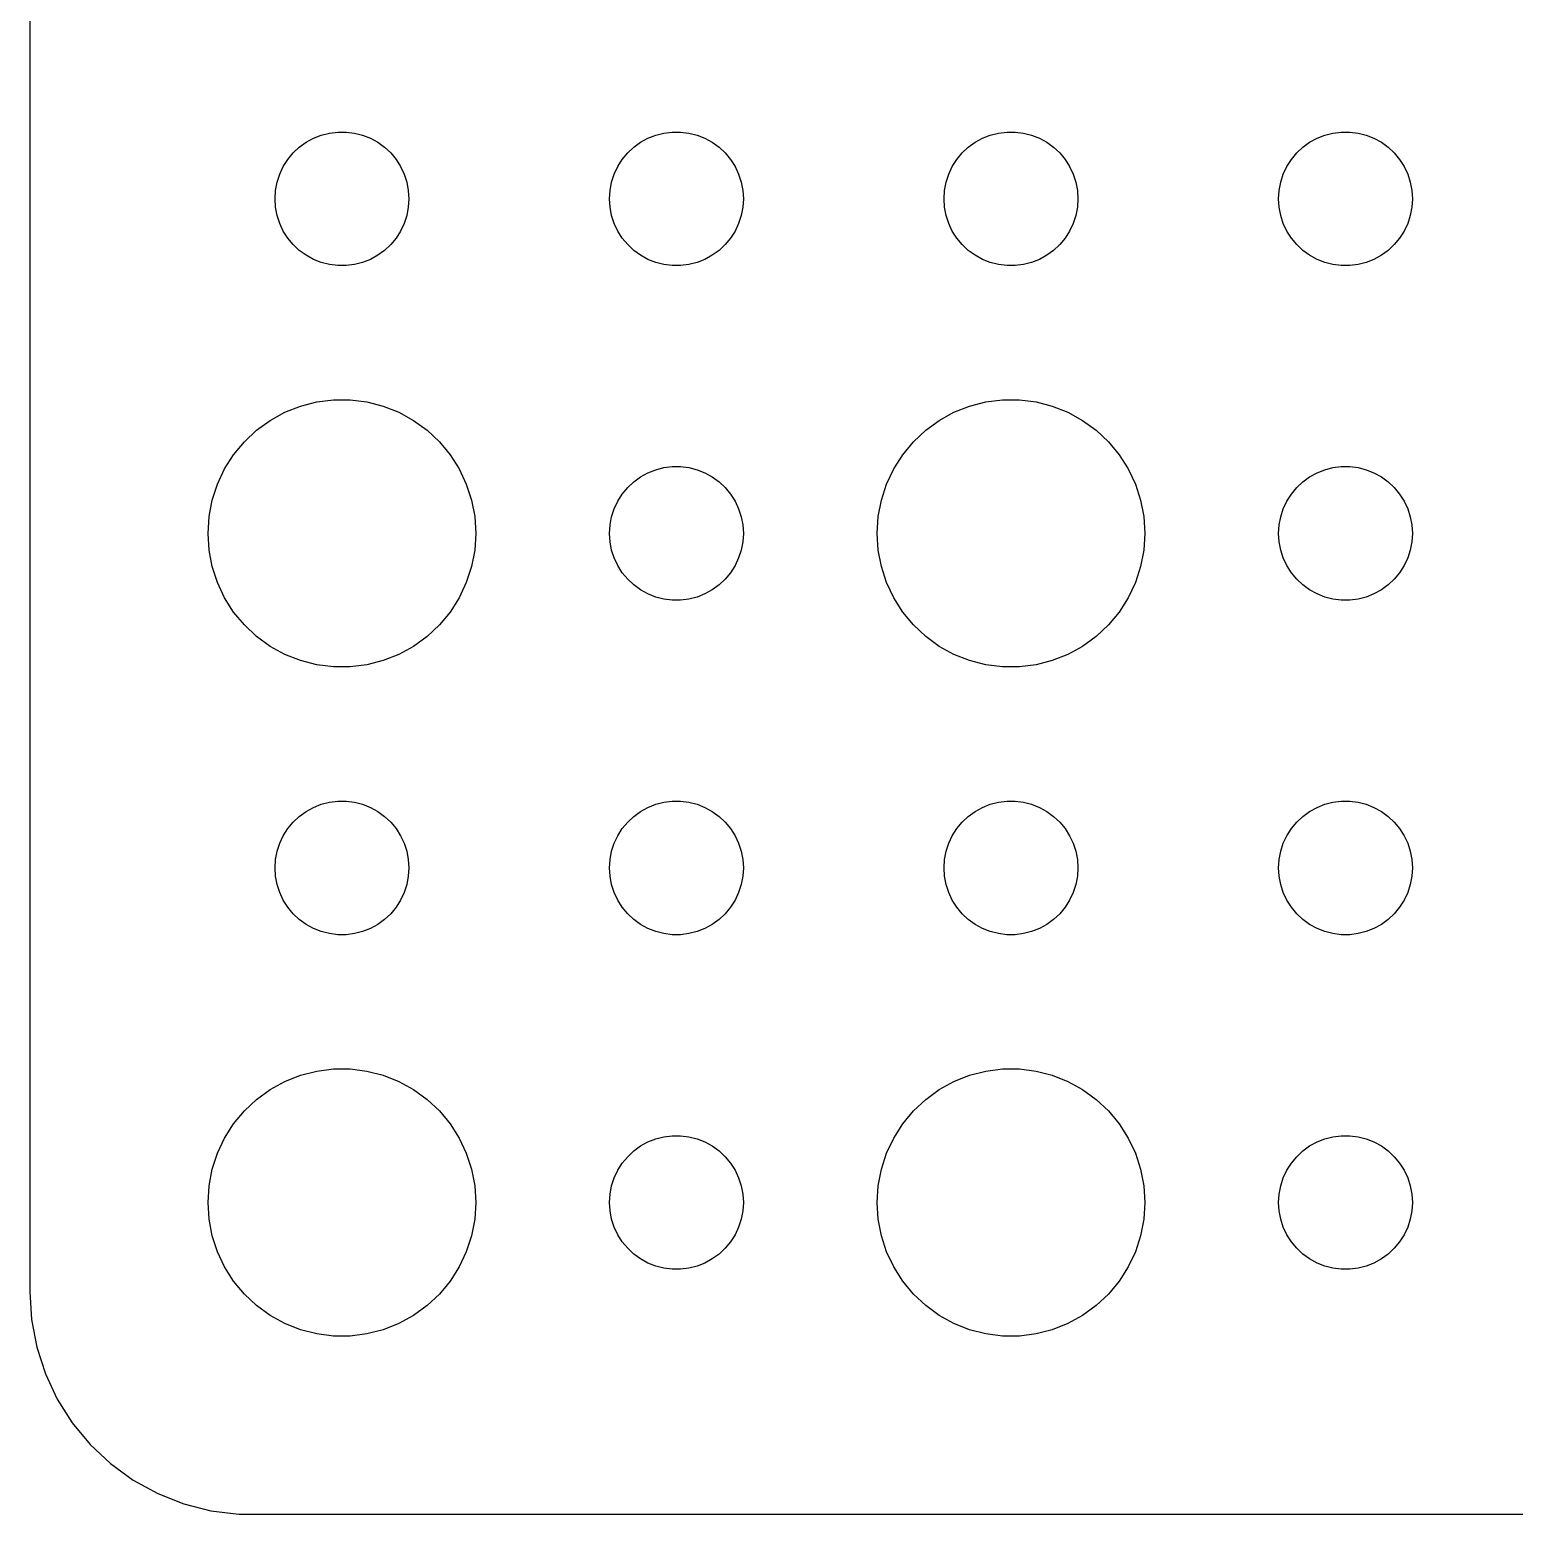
# Model space of a CAD drawing. Header units: metres. Extents: x -74 to 74, y -74 to 74.
# Drawn here: x -74.5 to -41.22, y -74.49 to -41.21 of the extents above; entities that cross this region are included whole.
import ezdxf

# ---------------------------------------------------------------- set-up
doc = ezdxf.new("R2010")
doc.units = ezdxf.units.M

msp = doc.modelspace()

# ---------------------------------------------------------------- linework, layer by layer
for p, q in [((-74.5, 69.5), (-74.5, -69.5)), ((-68.1387, -43.6428), (-67.9635, -43.5734)), ((-67.9635, -43.5734), (-67.7811, -43.5266)), ((-67.7811, -43.5266), (-67.5942, -43.503)), ((-67.5942, -43.503), (-67.4058, -43.503)), ((-67.4058, -43.503), (-67.2189, -43.5266)), ((-67.2189, -43.5266), (-67.0365, -43.5734)), ((-67.0365, -43.5734), (-66.8613, -43.6428)), ((-60.6387, -43.6428), (-60.4635, -43.5734)), ((-60.4635, -43.5734), (-60.2811, -43.5266)), ((-60.2811, -43.5266), (-60.0942, -43.503)), ((-60.0942, -43.503), (-59.9058, -43.503)), ((-59.9058, -43.503), (-59.7189, -43.5266)), ((-59.7189, -43.5266), (-59.5365, -43.5734)), ((-59.5365, -43.5734), (-59.3613, -43.6428)), ((-53.1387, -43.6428), (-52.9635, -43.5734)), ((-52.9635, -43.5734), (-52.7811, -43.5266)), ((-52.7811, -43.5266), (-52.5942, -43.503)), ((-52.5942, -43.503), (-52.4058, -43.503)), ((-52.4058, -43.503), (-52.2189, -43.5266)), ((-52.2189, -43.5266), (-52.0365, -43.5734)), ((-52.0365, -43.5734), (-51.8613, -43.6428)), ((-45.6387, -43.6428), (-45.4635, -43.5734)), ((-45.4635, -43.5734), (-45.2811, -43.5266)), ((-45.2811, -43.5266), (-45.0942, -43.503)), ((-45.0942, -43.503), (-44.9058, -43.503)), ((-44.9058, -43.503), (-44.7189, -43.5266)), ((-44.7189, -43.5266), (-44.5365, -43.5734)), ((-44.5365, -43.5734), (-44.3613, -43.6428)), ((-68.5934, -43.9732), (-68.4561, -43.8442)), ((-68.4561, -43.8442), (-68.3037, -43.7335)), ((-68.3037, -43.7335), (-68.1387, -43.6428)), ((-66.8613, -43.6428), (-66.6963, -43.7335)), ((-66.6963, -43.7335), (-66.5439, -43.8442)), ((-66.5439, -43.8442), (-66.4065, -43.9732)), ((-61.0934, -43.9732), (-60.9561, -43.8442)), ((-60.9561, -43.8442), (-60.8037, -43.7335)), ((-60.8037, -43.7335), (-60.6387, -43.6428)), ((-59.3613, -43.6428), (-59.1963, -43.7335)), ((-59.1963, -43.7335), (-59.0439, -43.8442)), ((-59.0439, -43.8442), (-58.9065, -43.9732)), ((-53.5934, -43.9732), (-53.4561, -43.8442)), ((-53.4561, -43.8442), (-53.3037, -43.7335)), ((-53.3037, -43.7335), (-53.1387, -43.6428)), ((-51.8613, -43.6428), (-51.6963, -43.7335)), ((-51.6963, -43.7335), (-51.5439, -43.8442)), ((-51.5439, -43.8442), (-51.4065, -43.9732)), ((-46.0934, -43.9732), (-45.9561, -43.8442)), ((-45.9561, -43.8442), (-45.8037, -43.7335)), ((-45.8037, -43.7335), (-45.6387, -43.6428)), ((-44.3613, -43.6428), (-44.1963, -43.7335)), ((-44.1963, -43.7335), (-44.0439, -43.8442)), ((-44.0439, -43.8442), (-43.9065, -43.9732)), ((-68.8145, -44.2774), (-68.7135, -44.1183)), ((-68.7135, -44.1183), (-68.5934, -43.9732)), ((-66.4065, -43.9732), (-66.2865, -44.1183)), ((-66.2865, -44.1183), (-66.1855, -44.2774)), ((-61.3145, -44.2774), (-61.2135, -44.1183)), ((-61.2135, -44.1183), (-61.0934, -43.9732)), ((-58.9065, -43.9732), (-58.7865, -44.1183)), ((-58.7865, -44.1183), (-58.6855, -44.2774)), ((-53.8145, -44.2774), (-53.7135, -44.1183)), ((-53.7135, -44.1183), (-53.5934, -43.9732)), ((-51.4065, -43.9732), (-51.2865, -44.1183)), ((-51.2865, -44.1183), (-51.1855, -44.2774)), ((-46.3145, -44.2774), (-46.2135, -44.1183)), ((-46.2135, -44.1183), (-46.0934, -43.9732)), ((-43.9065, -43.9732), (-43.7865, -44.1183)), ((-43.7865, -44.1183), (-43.6855, -44.2774)), ((-68.9529, -44.627), (-68.8947, -44.4478)), ((-68.8947, -44.4478), (-68.8145, -44.2774)), ((-66.1855, -44.2774), (-66.1053, -44.4478)), ((-66.1053, -44.4478), (-66.0471, -44.627)), ((-61.4529, -44.627), (-61.3947, -44.4478)), ((-61.3947, -44.4478), (-61.3145, -44.2774)), ((-58.6855, -44.2774), (-58.6053, -44.4478)), ((-58.6053, -44.4478), (-58.5471, -44.627)), ((-53.9529, -44.627), (-53.8947, -44.4478)), ((-53.8947, -44.4478), (-53.8145, -44.2774)), ((-51.1855, -44.2774), (-51.1053, -44.4478)), ((-51.1053, -44.4478), (-51.0471, -44.627)), ((-46.4529, -44.627), (-46.3947, -44.4478)), ((-46.3947, -44.4478), (-46.3145, -44.2774)), ((-43.6855, -44.2774), (-43.6053, -44.4478)), ((-43.6053, -44.4478), (-43.5471, -44.627)), ((-69, -45), (-68.9882, -44.812)), ((-68.9882, -44.812), (-68.9529, -44.627)), ((-66.0471, -44.627), (-66.0118, -44.812)), ((-66.0118, -44.812), (-66, -45)), ((-61.5, -45), (-61.4882, -44.812)), ((-61.4882, -44.812), (-61.4529, -44.627)), ((-58.5471, -44.627), (-58.5118, -44.812)), ((-58.5118, -44.812), (-58.5, -45)), ((-54, -45), (-53.9882, -44.812)), ((-53.9882, -44.812), (-53.9529, -44.627)), ((-51.0471, -44.627), (-51.0118, -44.812)), ((-51.0118, -44.812), (-51, -45)), ((-46.5, -45), (-46.4882, -44.812)), ((-46.4882, -44.812), (-46.4529, -44.627)), ((-43.5471, -44.627), (-43.5118, -44.812)), ((-43.5118, -44.812), (-43.5, -45)), ((-68.9882, -45.188), (-69, -45)), ((-68.9529, -45.373), (-68.9882, -45.188)), ((-66.0118, -45.188), (-66.0471, -45.373)), ((-66, -45), (-66.0118, -45.188)), ((-61.4882, -45.188), (-61.5, -45)), ((-61.4529, -45.373), (-61.4882, -45.188)), ((-58.5118, -45.188), (-58.5471, -45.373)), ((-58.5, -45), (-58.5118, -45.188)), ((-53.9882, -45.188), (-54, -45)), ((-53.9529, -45.373), (-53.9882, -45.188)), ((-51.0118, -45.188), (-51.0471, -45.373)), ((-51, -45), (-51.0118, -45.188)), ((-46.4882, -45.188), (-46.5, -45)), ((-46.4529, -45.373), (-46.4882, -45.188)), ((-43.5118, -45.188), (-43.5471, -45.373)), ((-43.5, -45), (-43.5118, -45.188)), ((-68.8947, -45.5522), (-68.9529, -45.373)), ((-68.8145, -45.7226), (-68.8947, -45.5522)), ((-66.1053, -45.5522), (-66.1855, -45.7226)), ((-66.0471, -45.373), (-66.1053, -45.5522)), ((-61.3947, -45.5522), (-61.4529, -45.373)), ((-61.3145, -45.7226), (-61.3947, -45.5522)), ((-58.6053, -45.5522), (-58.6855, -45.7226)), ((-58.5471, -45.373), (-58.6053, -45.5522)), ((-53.8947, -45.5522), (-53.9529, -45.373)), ((-53.8145, -45.7226), (-53.8947, -45.5522)), ((-51.1053, -45.5522), (-51.1855, -45.7226)), ((-51.0471, -45.373), (-51.1053, -45.5522)), ((-46.3947, -45.5522), (-46.4529, -45.373)), ((-46.3145, -45.7226), (-46.3947, -45.5522)), ((-43.6053, -45.5522), (-43.6855, -45.7226)), ((-43.5471, -45.373), (-43.6053, -45.5522)), ((-68.7135, -45.8817), (-68.8145, -45.7226)), ((-68.5934, -46.0268), (-68.7135, -45.8817)), ((-66.2865, -45.8817), (-66.4065, -46.0268)), ((-66.1855, -45.7226), (-66.2865, -45.8817)), ((-61.2135, -45.8817), (-61.3145, -45.7226)), ((-61.0934, -46.0268), (-61.2135, -45.8817)), ((-58.7865, -45.8817), (-58.9065, -46.0268)), ((-58.6855, -45.7226), (-58.7865, -45.8817)), ((-53.7135, -45.8817), (-53.8145, -45.7226)), ((-53.5934, -46.0268), (-53.7135, -45.8817)), ((-51.2865, -45.8817), (-51.4065, -46.0268)), ((-51.1855, -45.7226), (-51.2865, -45.8817)), ((-46.2135, -45.8817), (-46.3145, -45.7226)), ((-46.0934, -46.0268), (-46.2135, -45.8817)), ((-43.7865, -45.8817), (-43.9065, -46.0268)), ((-43.6855, -45.7226), (-43.7865, -45.8817)), ((-68.4561, -46.1558), (-68.5934, -46.0268)), ((-68.3037, -46.2665), (-68.4561, -46.1558)), ((-66.5439, -46.1558), (-66.6963, -46.2665)), ((-66.4065, -46.0268), (-66.5439, -46.1558)), ((-60.9561, -46.1558), (-61.0934, -46.0268)), ((-60.8037, -46.2665), (-60.9561, -46.1558)), ((-59.0439, -46.1558), (-59.1963, -46.2665)), ((-58.9065, -46.0268), (-59.0439, -46.1558)), ((-53.4561, -46.1558), (-53.5934, -46.0268)), ((-53.3037, -46.2665), (-53.4561, -46.1558)), ((-51.5439, -46.1558), (-51.6963, -46.2665)), ((-51.4065, -46.0268), (-51.5439, -46.1558)), ((-45.9561, -46.1558), (-46.0934, -46.0268)), ((-45.8037, -46.2665), (-45.9561, -46.1558)), ((-44.0439, -46.1558), (-44.1963, -46.2665)), ((-43.9065, -46.0268), (-44.0439, -46.1558)), ((-68.1387, -46.3572), (-68.3037, -46.2665)), ((-67.9635, -46.4266), (-68.1387, -46.3572)), ((-67.7811, -46.4734), (-67.9635, -46.4266)), ((-67.5942, -46.497), (-67.7811, -46.4734)), ((-67.4058, -46.497), (-67.5942, -46.497)), ((-67.2189, -46.4734), (-67.4058, -46.497)), ((-67.0365, -46.4266), (-67.2189, -46.4734)), ((-66.8613, -46.3572), (-67.0365, -46.4266)), ((-66.6963, -46.2665), (-66.8613, -46.3572)), ((-60.6387, -46.3572), (-60.8037, -46.2665)), ((-60.4635, -46.4266), (-60.6387, -46.3572)), ((-60.2811, -46.4734), (-60.4635, -46.4266)), ((-60.0942, -46.497), (-60.2811, -46.4734)), ((-59.9058, -46.497), (-60.0942, -46.497)), ((-59.7189, -46.4734), (-59.9058, -46.497)), ((-59.5365, -46.4266), (-59.7189, -46.4734)), ((-59.3613, -46.3572), (-59.5365, -46.4266)), ((-59.1963, -46.2665), (-59.3613, -46.3572)), ((-53.1387, -46.3572), (-53.3037, -46.2665)), ((-52.9635, -46.4266), (-53.1387, -46.3572)), ((-52.7811, -46.4734), (-52.9635, -46.4266)), ((-52.5942, -46.497), (-52.7811, -46.4734)), ((-52.4058, -46.497), (-52.5942, -46.497)), ((-52.2189, -46.4734), (-52.4058, -46.497)), ((-52.0365, -46.4266), (-52.2189, -46.4734)), ((-51.8613, -46.3572), (-52.0365, -46.4266)), ((-51.6963, -46.2665), (-51.8613, -46.3572)), ((-45.6387, -46.3572), (-45.8037, -46.2665)), ((-45.4635, -46.4266), (-45.6387, -46.3572)), ((-45.2811, -46.4734), (-45.4635, -46.4266)), ((-45.0942, -46.497), (-45.2811, -46.4734)), ((-44.9058, -46.497), (-45.0942, -46.497)), ((-44.7189, -46.4734), (-44.9058, -46.497)), ((-44.5365, -46.4266), (-44.7189, -46.4734)), ((-44.3613, -46.3572), (-44.5365, -46.4266)), ((-44.1963, -46.2665), (-44.3613, -46.3572)), ((-68.427, -49.6468), (-68.0621, -49.5531)), ((-68.0621, -49.5531), (-67.6884, -49.5059)), ((-67.6884, -49.5059), (-67.3116, -49.5059)), ((-67.3116, -49.5059), (-66.9379, -49.5531)), ((-66.9379, -49.5531), (-66.573, -49.6468)), ((-53.427, -49.6468), (-53.0621, -49.5531)), ((-53.0621, -49.5531), (-52.6884, -49.5059)), ((-52.6884, -49.5059), (-52.3116, -49.5059)), ((-52.3116, -49.5059), (-51.9379, -49.5531)), ((-51.9379, -49.5531), (-51.5729, -49.6468)), ((-69.1075, -49.967), (-68.7773, -49.7855)), ((-68.7773, -49.7855), (-68.427, -49.6468)), ((-66.573, -49.6468), (-66.2227, -49.7855)), ((-66.2227, -49.7855), (-65.8925, -49.967)), ((-54.1075, -49.967), (-53.7773, -49.7855)), ((-53.7773, -49.7855), (-53.427, -49.6468)), ((-51.5729, -49.6468), (-51.2227, -49.7855)), ((-51.2227, -49.7855), (-50.8925, -49.967)), ((-69.6869, -50.4464), (-69.4123, -50.1885)), ((-69.4123, -50.1885), (-69.1075, -49.967)), ((-65.8925, -49.967), (-65.5877, -50.1885)), ((-65.5877, -50.1885), (-65.3131, -50.4464)), ((-54.6869, -50.4464), (-54.4123, -50.1885)), ((-54.4123, -50.1885), (-54.1075, -49.967)), ((-50.8925, -49.967), (-50.5877, -50.1885)), ((-50.5877, -50.1885), (-50.3131, -50.4464)), ((-69.927, -50.7366), (-69.6869, -50.4464)), ((-65.3131, -50.4464), (-65.073, -50.7366)), ((-54.927, -50.7366), (-54.6869, -50.4464)), ((-50.3131, -50.4464), (-50.0729, -50.7366)), ((-70.1289, -51.0547), (-69.927, -50.7366)), ((-65.073, -50.7366), (-64.8711, -51.0547)), ((-55.1289, -51.0547), (-54.927, -50.7366)), ((-50.0729, -50.7366), (-49.8711, -51.0547)), ((-70.2893, -51.3956), (-70.1289, -51.0547)), ((-64.8711, -51.0547), (-64.7107, -51.3956)), ((-60.9561, -51.3442), (-60.8037, -51.2335)), ((-60.8037, -51.2335), (-60.6387, -51.1428)), ((-60.6387, -51.1428), (-60.4635, -51.0734)), ((-60.4635, -51.0734), (-60.2811, -51.0266)), ((-60.2811, -51.0266), (-60.0942, -51.003)), ((-60.0942, -51.003), (-59.9058, -51.003)), ((-59.9058, -51.003), (-59.7189, -51.0266)), ((-59.7189, -51.0266), (-59.5365, -51.0734)), ((-59.5365, -51.0734), (-59.3613, -51.1428)), ((-59.3613, -51.1428), (-59.1963, -51.2335)), ((-59.1963, -51.2335), (-59.0439, -51.3442)), ((-55.2893, -51.3956), (-55.1289, -51.0547)), ((-49.8711, -51.0547), (-49.7107, -51.3956)), ((-45.9561, -51.3442), (-45.8037, -51.2335)), ((-45.8037, -51.2335), (-45.6387, -51.1428)), ((-45.6387, -51.1428), (-45.4635, -51.0734)), ((-45.4635, -51.0734), (-45.2811, -51.0266)), ((-45.2811, -51.0266), (-45.0942, -51.003)), ((-45.0942, -51.003), (-44.9058, -51.003)), ((-44.9058, -51.003), (-44.7189, -51.0266)), ((-44.7189, -51.0266), (-44.5365, -51.0734)), ((-44.5365, -51.0734), (-44.3613, -51.1428)), ((-44.3613, -51.1428), (-44.1963, -51.2335)), ((-44.1963, -51.2335), (-44.0439, -51.3442)), ((-70.4057, -51.7539), (-70.2893, -51.3956)), ((-64.7107, -51.3956), (-64.5943, -51.7539)), ((-61.2135, -51.6183), (-61.0934, -51.4732)), ((-61.0934, -51.4732), (-60.9561, -51.3442)), ((-59.0439, -51.3442), (-58.9065, -51.4732)), ((-58.9065, -51.4732), (-58.7865, -51.6183)), ((-55.4057, -51.7539), (-55.2893, -51.3956)), ((-49.7107, -51.3956), (-49.5942, -51.7539)), ((-46.2135, -51.6183), (-46.0934, -51.4732)), ((-46.0934, -51.4732), (-45.9561, -51.3442)), ((-44.0439, -51.3442), (-43.9065, -51.4732)), ((-43.9065, -51.4732), (-43.7865, -51.6183)), ((-70.4763, -52.124), (-70.4057, -51.7539)), ((-64.5943, -51.7539), (-64.5237, -52.124)), ((-61.3947, -51.9478), (-61.3145, -51.7774)), ((-61.3145, -51.7774), (-61.2135, -51.6183)), ((-58.7865, -51.6183), (-58.6855, -51.7774)), ((-58.6855, -51.7774), (-58.6053, -51.9478)), ((-55.4763, -52.124), (-55.4057, -51.7539)), ((-49.5942, -51.7539), (-49.5237, -52.124)), ((-46.3947, -51.9478), (-46.3145, -51.7774)), ((-46.3145, -51.7774), (-46.2135, -51.6183)), ((-43.7865, -51.6183), (-43.6855, -51.7774)), ((-43.6855, -51.7774), (-43.6053, -51.9478)), ((-70.5, -52.5), (-70.4763, -52.124)), ((-64.5237, -52.124), (-64.5, -52.5)), ((-61.4882, -52.312), (-61.4529, -52.127)), ((-61.4529, -52.127), (-61.3947, -51.9478)), ((-58.6053, -51.9478), (-58.5471, -52.127)), ((-58.5471, -52.127), (-58.5118, -52.312)), ((-55.5, -52.5), (-55.4763, -52.124)), ((-49.5237, -52.124), (-49.5, -52.5)), ((-46.4882, -52.312), (-46.4529, -52.127)), ((-46.4529, -52.127), (-46.3947, -51.9478)), ((-43.6053, -51.9478), (-43.5471, -52.127)), ((-43.5471, -52.127), (-43.5118, -52.312)), ((-70.4763, -52.876), (-70.5, -52.5)), ((-64.5, -52.5), (-64.5237, -52.876)), ((-61.5, -52.5), (-61.4882, -52.312)), ((-61.4882, -52.688), (-61.5, -52.5)), ((-58.5118, -52.312), (-58.5, -52.5)), ((-58.5, -52.5), (-58.5118, -52.688)), ((-55.4763, -52.876), (-55.5, -52.5)), ((-49.5, -52.5), (-49.5237, -52.876)), ((-46.5, -52.5), (-46.4882, -52.312)), ((-46.4882, -52.688), (-46.5, -52.5)), ((-43.5118, -52.312), (-43.5, -52.5)), ((-43.5, -52.5), (-43.5118, -52.688)), ((-70.4057, -53.2461), (-70.4763, -52.876)), ((-64.5237, -52.876), (-64.5943, -53.2461)), ((-61.4529, -52.873), (-61.4882, -52.688)), ((-61.3947, -53.0522), (-61.4529, -52.873)), ((-58.5471, -52.873), (-58.6053, -53.0522)), ((-58.5118, -52.688), (-58.5471, -52.873)), ((-55.4057, -53.2461), (-55.4763, -52.876)), ((-49.5237, -52.876), (-49.5942, -53.2461)), ((-46.4529, -52.873), (-46.4882, -52.688)), ((-46.3947, -53.0522), (-46.4529, -52.873)), ((-43.5471, -52.873), (-43.6053, -53.0522)), ((-43.5118, -52.688), (-43.5471, -52.873)), ((-70.2893, -53.6044), (-70.4057, -53.2461)), ((-64.5943, -53.2461), (-64.7107, -53.6044)), ((-61.3145, -53.2226), (-61.3947, -53.0522)), ((-61.2135, -53.3817), (-61.3145, -53.2226)), ((-58.6855, -53.2226), (-58.7865, -53.3817)), ((-58.6053, -53.0522), (-58.6855, -53.2226)), ((-55.2893, -53.6044), (-55.4057, -53.2461)), ((-49.5942, -53.2461), (-49.7107, -53.6044)), ((-46.3145, -53.2226), (-46.3947, -53.0522)), ((-46.2135, -53.3817), (-46.3145, -53.2226)), ((-43.6855, -53.2226), (-43.7865, -53.3817)), ((-43.6053, -53.0522), (-43.6855, -53.2226)), ((-61.0934, -53.5268), (-61.2135, -53.3817)), ((-60.9561, -53.6558), (-61.0934, -53.5268)), ((-58.9065, -53.5268), (-59.0439, -53.6558)), ((-58.7865, -53.3817), (-58.9065, -53.5268)), ((-46.0934, -53.5268), (-46.2135, -53.3817)), ((-45.9561, -53.6558), (-46.0934, -53.5268)), ((-43.9065, -53.5268), (-44.0439, -53.6558)), ((-43.7865, -53.3817), (-43.9065, -53.5268)), ((-70.1289, -53.9453), (-70.2893, -53.6044)), ((-64.7107, -53.6044), (-64.8711, -53.9453)), ((-60.8037, -53.7665), (-60.9561, -53.6558)), ((-60.6387, -53.8572), (-60.8037, -53.7665)), ((-60.4635, -53.9266), (-60.6387, -53.8572)), ((-59.3613, -53.8572), (-59.5365, -53.9266)), ((-59.1963, -53.7665), (-59.3613, -53.8572)), ((-59.0439, -53.6558), (-59.1963, -53.7665)), ((-55.1289, -53.9453), (-55.2893, -53.6044)), ((-49.7107, -53.6044), (-49.8711, -53.9453)), ((-45.8037, -53.7665), (-45.9561, -53.6558)), ((-45.6387, -53.8572), (-45.8037, -53.7665)), ((-45.4635, -53.9266), (-45.6387, -53.8572)), ((-44.3613, -53.8572), (-44.5365, -53.9266)), ((-44.1963, -53.7665), (-44.3613, -53.8572)), ((-44.0439, -53.6558), (-44.1963, -53.7665)), ((-69.927, -54.2634), (-70.1289, -53.9453)), ((-64.8711, -53.9453), (-65.073, -54.2634)), ((-60.2811, -53.9734), (-60.4635, -53.9266)), ((-60.0942, -53.997), (-60.2811, -53.9734)), ((-59.9058, -53.997), (-60.0942, -53.997)), ((-59.7189, -53.9734), (-59.9058, -53.997)), ((-59.5365, -53.9266), (-59.7189, -53.9734)), ((-54.927, -54.2634), (-55.1289, -53.9453)), ((-49.8711, -53.9453), (-50.0729, -54.2634)), ((-45.2811, -53.9734), (-45.4635, -53.9266)), ((-45.0942, -53.997), (-45.2811, -53.9734)), ((-44.9058, -53.997), (-45.0942, -53.997)), ((-44.7189, -53.9734), (-44.9058, -53.997)), ((-44.5365, -53.9266), (-44.7189, -53.9734)), ((-69.6869, -54.5536), (-69.927, -54.2634)), ((-69.4123, -54.8115), (-69.6869, -54.5536)), ((-65.3131, -54.5536), (-65.5877, -54.8115)), ((-65.073, -54.2634), (-65.3131, -54.5536)), ((-54.6869, -54.5536), (-54.927, -54.2634)), ((-54.4123, -54.8115), (-54.6869, -54.5536)), ((-50.3131, -54.5536), (-50.5877, -54.8115)), ((-50.0729, -54.2634), (-50.3131, -54.5536)), ((-69.1075, -55.033), (-69.4123, -54.8115)), ((-65.5877, -54.8115), (-65.8925, -55.033)), ((-54.1075, -55.033), (-54.4123, -54.8115)), ((-50.5877, -54.8115), (-50.8925, -55.033)), ((-68.7773, -55.2145), (-69.1075, -55.033)), ((-68.427, -55.3532), (-68.7773, -55.2145)), ((-66.2227, -55.2145), (-66.573, -55.3532)), ((-65.8925, -55.033), (-66.2227, -55.2145)), ((-53.7773, -55.2145), (-54.1075, -55.033)), ((-53.427, -55.3532), (-53.7773, -55.2145)), ((-51.2227, -55.2145), (-51.5729, -55.3532)), ((-50.8925, -55.033), (-51.2227, -55.2145)), ((-68.0621, -55.4469), (-68.427, -55.3532)), ((-67.6884, -55.4941), (-68.0621, -55.4469)), ((-67.3116, -55.4941), (-67.6884, -55.4941)), ((-66.9379, -55.4469), (-67.3116, -55.4941)), ((-66.573, -55.3532), (-66.9379, -55.4469)), ((-53.0621, -55.4469), (-53.427, -55.3532)), ((-52.6884, -55.4941), (-53.0621, -55.4469)), ((-52.3116, -55.4941), (-52.6884, -55.4941)), ((-51.9379, -55.4469), (-52.3116, -55.4941)), ((-51.5729, -55.3532), (-51.9379, -55.4469)), ((-68.1387, -58.6428), (-67.9635, -58.5734)), ((-67.9635, -58.5734), (-67.7811, -58.5266)), ((-67.7811, -58.5266), (-67.5942, -58.503)), ((-67.5942, -58.503), (-67.4058, -58.503)), ((-67.4058, -58.503), (-67.2189, -58.5266)), ((-67.2189, -58.5266), (-67.0365, -58.5734)), ((-67.0365, -58.5734), (-66.8613, -58.6428)), ((-60.6387, -58.6428), (-60.4635, -58.5734)), ((-60.4635, -58.5734), (-60.2811, -58.5266)), ((-60.2811, -58.5266), (-60.0942, -58.503)), ((-60.0942, -58.503), (-59.9058, -58.503)), ((-59.9058, -58.503), (-59.7189, -58.5266)), ((-59.7189, -58.5266), (-59.5365, -58.5734)), ((-59.5365, -58.5734), (-59.3613, -58.6428)), ((-53.1387, -58.6428), (-52.9635, -58.5734)), ((-52.9635, -58.5734), (-52.7811, -58.5266)), ((-52.7811, -58.5266), (-52.5942, -58.503)), ((-52.5942, -58.503), (-52.4058, -58.503)), ((-52.4058, -58.503), (-52.2189, -58.5266)), ((-52.2189, -58.5266), (-52.0365, -58.5734)), ((-52.0365, -58.5734), (-51.8613, -58.6428)), ((-45.6387, -58.6428), (-45.4635, -58.5734)), ((-45.4635, -58.5734), (-45.2811, -58.5266)), ((-45.2811, -58.5266), (-45.0942, -58.503)), ((-45.0942, -58.503), (-44.9058, -58.503)), ((-44.9058, -58.503), (-44.7189, -58.5266)), ((-44.7189, -58.5266), (-44.5365, -58.5734)), ((-44.5365, -58.5734), (-44.3613, -58.6428)), ((-68.5934, -58.9732), (-68.4561, -58.8442)), ((-68.4561, -58.8442), (-68.3037, -58.7335)), ((-68.3037, -58.7335), (-68.1387, -58.6428)), ((-66.8613, -58.6428), (-66.6963, -58.7335)), ((-66.6963, -58.7335), (-66.5439, -58.8442)), ((-66.5439, -58.8442), (-66.4065, -58.9732)), ((-61.0934, -58.9732), (-60.9561, -58.8442)), ((-60.9561, -58.8442), (-60.8037, -58.7335)), ((-60.8037, -58.7335), (-60.6387, -58.6428)), ((-59.3613, -58.6428), (-59.1963, -58.7335)), ((-59.1963, -58.7335), (-59.0439, -58.8442)), ((-59.0439, -58.8442), (-58.9065, -58.9732)), ((-53.5934, -58.9732), (-53.4561, -58.8442)), ((-53.4561, -58.8442), (-53.3037, -58.7335)), ((-53.3037, -58.7335), (-53.1387, -58.6428)), ((-51.8613, -58.6428), (-51.6963, -58.7335)), ((-51.6963, -58.7335), (-51.5439, -58.8442)), ((-51.5439, -58.8442), (-51.4065, -58.9732)), ((-46.0934, -58.9732), (-45.9561, -58.8442)), ((-45.9561, -58.8442), (-45.8037, -58.7335)), ((-45.8037, -58.7335), (-45.6387, -58.6428)), ((-44.3613, -58.6428), (-44.1963, -58.7335)), ((-44.1963, -58.7335), (-44.0439, -58.8442)), ((-44.0439, -58.8442), (-43.9065, -58.9732)), ((-68.8145, -59.2774), (-68.7135, -59.1183)), ((-68.7135, -59.1183), (-68.5934, -58.9732)), ((-66.4065, -58.9732), (-66.2865, -59.1183)), ((-66.2865, -59.1183), (-66.1855, -59.2774)), ((-61.3145, -59.2774), (-61.2135, -59.1183)), ((-61.2135, -59.1183), (-61.0934, -58.9732)), ((-58.9065, -58.9732), (-58.7865, -59.1183)), ((-58.7865, -59.1183), (-58.6855, -59.2774)), ((-53.8145, -59.2774), (-53.7135, -59.1183)), ((-53.7135, -59.1183), (-53.5934, -58.9732)), ((-51.4065, -58.9732), (-51.2865, -59.1183)), ((-51.2865, -59.1183), (-51.1855, -59.2774)), ((-46.3145, -59.2774), (-46.2135, -59.1183)), ((-46.2135, -59.1183), (-46.0934, -58.9732)), ((-43.9065, -58.9732), (-43.7865, -59.1183)), ((-43.7865, -59.1183), (-43.6855, -59.2774)), ((-68.9529, -59.627), (-68.8947, -59.4478)), ((-68.8947, -59.4478), (-68.8145, -59.2774)), ((-66.1855, -59.2774), (-66.1053, -59.4478)), ((-66.1053, -59.4478), (-66.0471, -59.627)), ((-61.4529, -59.627), (-61.3947, -59.4478)), ((-61.3947, -59.4478), (-61.3145, -59.2774)), ((-58.6855, -59.2774), (-58.6053, -59.4478)), ((-58.6053, -59.4478), (-58.5471, -59.627)), ((-53.9529, -59.627), (-53.8947, -59.4478)), ((-53.8947, -59.4478), (-53.8145, -59.2774)), ((-51.1855, -59.2774), (-51.1053, -59.4478)), ((-51.1053, -59.4478), (-51.0471, -59.627)), ((-46.4529, -59.627), (-46.3947, -59.4478)), ((-46.3947, -59.4478), (-46.3145, -59.2774)), ((-43.6855, -59.2774), (-43.6053, -59.4478)), ((-43.6053, -59.4478), (-43.5471, -59.627)), ((-69, -60), (-68.9882, -59.812)), ((-68.9882, -59.812), (-68.9529, -59.627)), ((-66.0471, -59.627), (-66.0118, -59.812)), ((-66.0118, -59.812), (-66, -60)), ((-61.5, -60), (-61.4882, -59.812)), ((-61.4882, -59.812), (-61.4529, -59.627)), ((-58.5471, -59.627), (-58.5118, -59.812)), ((-58.5118, -59.812), (-58.5, -60)), ((-54, -60), (-53.9882, -59.812)), ((-53.9882, -59.812), (-53.9529, -59.627)), ((-51.0471, -59.627), (-51.0118, -59.812)), ((-51.0118, -59.812), (-51, -60)), ((-46.5, -60), (-46.4882, -59.812)), ((-46.4882, -59.812), (-46.4529, -59.627)), ((-43.5471, -59.627), (-43.5118, -59.812)), ((-43.5118, -59.812), (-43.5, -60)), ((-68.9882, -60.188), (-69, -60)), ((-68.9529, -60.373), (-68.9882, -60.188)), ((-66.0118, -60.188), (-66.0471, -60.373)), ((-66, -60), (-66.0118, -60.188)), ((-61.4882, -60.188), (-61.5, -60)), ((-61.4529, -60.373), (-61.4882, -60.188)), ((-58.5118, -60.188), (-58.5471, -60.373)), ((-58.5, -60), (-58.5118, -60.188)), ((-53.9882, -60.188), (-54, -60)), ((-53.9529, -60.373), (-53.9882, -60.188)), ((-51.0118, -60.188), (-51.0471, -60.373)), ((-51, -60), (-51.0118, -60.188)), ((-46.4882, -60.188), (-46.5, -60)), ((-46.4529, -60.373), (-46.4882, -60.188)), ((-43.5118, -60.188), (-43.5471, -60.373)), ((-43.5, -60), (-43.5118, -60.188)), ((-68.8947, -60.5522), (-68.9529, -60.373)), ((-68.8145, -60.7226), (-68.8947, -60.5522)), ((-66.1053, -60.5522), (-66.1855, -60.7226)), ((-66.0471, -60.373), (-66.1053, -60.5522)), ((-61.3947, -60.5522), (-61.4529, -60.373)), ((-61.3145, -60.7226), (-61.3947, -60.5522)), ((-58.6053, -60.5522), (-58.6855, -60.7226)), ((-58.5471, -60.373), (-58.6053, -60.5522)), ((-53.8947, -60.5522), (-53.9529, -60.373)), ((-53.8145, -60.7226), (-53.8947, -60.5522)), ((-51.1053, -60.5522), (-51.1855, -60.7226)), ((-51.0471, -60.373), (-51.1053, -60.5522)), ((-46.3947, -60.5522), (-46.4529, -60.373)), ((-46.3145, -60.7226), (-46.3947, -60.5522)), ((-43.6053, -60.5522), (-43.6855, -60.7226)), ((-43.5471, -60.373), (-43.6053, -60.5522)), ((-68.7135, -60.8817), (-68.8145, -60.7226)), ((-68.5934, -61.0268), (-68.7135, -60.8817)), ((-66.2865, -60.8817), (-66.4065, -61.0268)), ((-66.1855, -60.7226), (-66.2865, -60.8817)), ((-61.2135, -60.8817), (-61.3145, -60.7226)), ((-61.0934, -61.0268), (-61.2135, -60.8817)), ((-58.7865, -60.8817), (-58.9065, -61.0268)), ((-58.6855, -60.7226), (-58.7865, -60.8817)), ((-53.7135, -60.8817), (-53.8145, -60.7226)), ((-53.5934, -61.0268), (-53.7135, -60.8817)), ((-51.2865, -60.8817), (-51.4065, -61.0268)), ((-51.1855, -60.7226), (-51.2865, -60.8817)), ((-46.2135, -60.8817), (-46.3145, -60.7226)), ((-46.0934, -61.0268), (-46.2135, -60.8817)), ((-43.7865, -60.8817), (-43.9065, -61.0268)), ((-43.6855, -60.7226), (-43.7865, -60.8817)), ((-68.4561, -61.1558), (-68.5934, -61.0268)), ((-68.3037, -61.2665), (-68.4561, -61.1558)), ((-66.5439, -61.1558), (-66.6963, -61.2665)), ((-66.4065, -61.0268), (-66.5439, -61.1558)), ((-60.9561, -61.1558), (-61.0934, -61.0268)), ((-60.8037, -61.2665), (-60.9561, -61.1558)), ((-59.0439, -61.1558), (-59.1963, -61.2665)), ((-58.9065, -61.0268), (-59.0439, -61.1558)), ((-53.4561, -61.1558), (-53.5934, -61.0268)), ((-53.3037, -61.2665), (-53.4561, -61.1558)), ((-51.5439, -61.1558), (-51.6963, -61.2665)), ((-51.4065, -61.0268), (-51.5439, -61.1558)), ((-45.9561, -61.1558), (-46.0934, -61.0268)), ((-45.8037, -61.2665), (-45.9561, -61.1558)), ((-44.0439, -61.1558), (-44.1963, -61.2665)), ((-43.9065, -61.0268), (-44.0439, -61.1558)), ((-68.1387, -61.3572), (-68.3037, -61.2665)), ((-67.9635, -61.4266), (-68.1387, -61.3572)), ((-67.7811, -61.4734), (-67.9635, -61.4266)), ((-67.5942, -61.497), (-67.7811, -61.4734)), ((-67.4058, -61.497), (-67.5942, -61.497)), ((-67.2189, -61.4734), (-67.4058, -61.497)), ((-67.0365, -61.4266), (-67.2189, -61.4734)), ((-66.8613, -61.3572), (-67.0365, -61.4266)), ((-66.6963, -61.2665), (-66.8613, -61.3572)), ((-60.6387, -61.3572), (-60.8037, -61.2665)), ((-60.4635, -61.4266), (-60.6387, -61.3572)), ((-60.2811, -61.4734), (-60.4635, -61.4266)), ((-60.0942, -61.497), (-60.2811, -61.4734)), ((-59.9058, -61.497), (-60.0942, -61.497)), ((-59.7189, -61.4734), (-59.9058, -61.497)), ((-59.5365, -61.4266), (-59.7189, -61.4734)), ((-59.3613, -61.3572), (-59.5365, -61.4266)), ((-59.1963, -61.2665), (-59.3613, -61.3572)), ((-53.1387, -61.3572), (-53.3037, -61.2665)), ((-52.9635, -61.4266), (-53.1387, -61.3572)), ((-52.7811, -61.4734), (-52.9635, -61.4266)), ((-52.5942, -61.497), (-52.7811, -61.4734)), ((-52.4058, -61.497), (-52.5942, -61.497)), ((-52.2189, -61.4734), (-52.4058, -61.497)), ((-52.0365, -61.4266), (-52.2189, -61.4734)), ((-51.8613, -61.3572), (-52.0365, -61.4266)), ((-51.6963, -61.2665), (-51.8613, -61.3572)), ((-45.6387, -61.3572), (-45.8037, -61.2665)), ((-45.4635, -61.4266), (-45.6387, -61.3572)), ((-45.2811, -61.4734), (-45.4635, -61.4266)), ((-45.0942, -61.497), (-45.2811, -61.4734)), ((-44.9058, -61.497), (-45.0942, -61.497)), ((-44.7189, -61.4734), (-44.9058, -61.497)), ((-44.5365, -61.4266), (-44.7189, -61.4734)), ((-44.3613, -61.3572), (-44.5365, -61.4266)), ((-44.1963, -61.2665), (-44.3613, -61.3572)), ((-68.427, -64.6468), (-68.0621, -64.5531)), ((-68.0621, -64.5531), (-67.6884, -64.5059)), ((-67.6884, -64.5059), (-67.3116, -64.5059)), ((-67.3116, -64.5059), (-66.9379, -64.5531)), ((-66.9379, -64.5531), (-66.573, -64.6468)), ((-53.427, -64.6468), (-53.0621, -64.5531)), ((-53.0621, -64.5531), (-52.6884, -64.5059)), ((-52.6884, -64.5059), (-52.3116, -64.5059)), ((-52.3116, -64.5059), (-51.9379, -64.5531)), ((-51.9379, -64.5531), (-51.5729, -64.6468)), ((-69.1075, -64.967), (-68.7773, -64.7855)), ((-68.7773, -64.7855), (-68.427, -64.6468)), ((-66.573, -64.6468), (-66.2227, -64.7855)), ((-66.2227, -64.7855), (-65.8925, -64.967)), ((-54.1075, -64.967), (-53.7773, -64.7855)), ((-53.7773, -64.7855), (-53.427, -64.6468)), ((-51.5729, -64.6468), (-51.2227, -64.7855)), ((-51.2227, -64.7855), (-50.8925, -64.967)), ((-69.6869, -65.4464), (-69.4123, -65.1885)), ((-69.4123, -65.1885), (-69.1075, -64.967)), ((-65.8925, -64.967), (-65.5877, -65.1885)), ((-65.5877, -65.1885), (-65.3131, -65.4464)), ((-54.6869, -65.4464), (-54.4123, -65.1885)), ((-54.4123, -65.1885), (-54.1075, -64.967)), ((-50.8925, -64.967), (-50.5877, -65.1885)), ((-50.5877, -65.1885), (-50.3131, -65.4464)), ((-69.927, -65.7366), (-69.6869, -65.4464)), ((-65.3131, -65.4464), (-65.073, -65.7366)), ((-54.927, -65.7366), (-54.6869, -65.4464)), ((-50.3131, -65.4464), (-50.0729, -65.7366)), ((-70.1289, -66.0547), (-69.927, -65.7366)), ((-65.073, -65.7366), (-64.8711, -66.0547)), ((-55.1289, -66.0547), (-54.927, -65.7366)), ((-50.0729, -65.7366), (-49.8711, -66.0547)), ((-70.2893, -66.3956), (-70.1289, -66.0547)), ((-64.8711, -66.0547), (-64.7107, -66.3956)), ((-60.9561, -66.3442), (-60.8037, -66.2335)), ((-60.8037, -66.2335), (-60.6387, -66.1428)), ((-60.6387, -66.1428), (-60.4635, -66.0734)), ((-60.4635, -66.0734), (-60.2811, -66.0266)), ((-60.2811, -66.0266), (-60.0942, -66.003)), ((-60.0942, -66.003), (-59.9058, -66.003)), ((-59.9058, -66.003), (-59.7189, -66.0266)), ((-59.7189, -66.0266), (-59.5365, -66.0734)), ((-59.5365, -66.0734), (-59.3613, -66.1428)), ((-59.3613, -66.1428), (-59.1963, -66.2335)), ((-59.1963, -66.2335), (-59.0439, -66.3442)), ((-55.2893, -66.3956), (-55.1289, -66.0547)), ((-49.8711, -66.0547), (-49.7107, -66.3956)), ((-45.9561, -66.3442), (-45.8037, -66.2335)), ((-45.8037, -66.2335), (-45.6387, -66.1428)), ((-45.6387, -66.1428), (-45.4635, -66.0734)), ((-45.4635, -66.0734), (-45.2811, -66.0266)), ((-45.2811, -66.0266), (-45.0942, -66.003)), ((-45.0942, -66.003), (-44.9058, -66.003)), ((-44.9058, -66.003), (-44.7189, -66.0266)), ((-44.7189, -66.0266), (-44.5365, -66.0734)), ((-44.5365, -66.0734), (-44.3613, -66.1428)), ((-44.3613, -66.1428), (-44.1963, -66.2335)), ((-44.1963, -66.2335), (-44.0439, -66.3442)), ((-70.4057, -66.7539), (-70.2893, -66.3956)), ((-64.7107, -66.3956), (-64.5943, -66.7539)), ((-61.2135, -66.6183), (-61.0934, -66.4732)), ((-61.0934, -66.4732), (-60.9561, -66.3442)), ((-59.0439, -66.3442), (-58.9065, -66.4732)), ((-58.9065, -66.4732), (-58.7865, -66.6183)), ((-55.4057, -66.7539), (-55.2893, -66.3956)), ((-49.7107, -66.3956), (-49.5942, -66.7539)), ((-46.2135, -66.6183), (-46.0934, -66.4732)), ((-46.0934, -66.4732), (-45.9561, -66.3442)), ((-44.0439, -66.3442), (-43.9065, -66.4732)), ((-43.9065, -66.4732), (-43.7865, -66.6183)), ((-70.4763, -67.124), (-70.4057, -66.7539)), ((-64.5943, -66.7539), (-64.5237, -67.124)), ((-61.3947, -66.9478), (-61.3145, -66.7774)), ((-61.3145, -66.7774), (-61.2135, -66.6183)), ((-58.7865, -66.6183), (-58.6855, -66.7774)), ((-58.6855, -66.7774), (-58.6053, -66.9478)), ((-55.4763, -67.124), (-55.4057, -66.7539)), ((-49.5942, -66.7539), (-49.5237, -67.124)), ((-46.3947, -66.9478), (-46.3145, -66.7774)), ((-46.3145, -66.7774), (-46.2135, -66.6183)), ((-43.7865, -66.6183), (-43.6855, -66.7774)), ((-43.6855, -66.7774), (-43.6053, -66.9478)), ((-70.5, -67.5), (-70.4763, -67.124)), ((-64.5237, -67.124), (-64.5, -67.5)), ((-61.4882, -67.312), (-61.4529, -67.127)), ((-61.4529, -67.127), (-61.3947, -66.9478)), ((-58.6053, -66.9478), (-58.5471, -67.127)), ((-58.5471, -67.127), (-58.5118, -67.312)), ((-55.5, -67.5), (-55.4763, -67.124)), ((-49.5237, -67.124), (-49.5, -67.5)), ((-46.4882, -67.312), (-46.4529, -67.127)), ((-46.4529, -67.127), (-46.3947, -66.9478)), ((-43.6053, -66.9478), (-43.5471, -67.127)), ((-43.5471, -67.127), (-43.5118, -67.312)), ((-70.4763, -67.876), (-70.5, -67.5)), ((-64.5, -67.5), (-64.5237, -67.876)), ((-61.5, -67.5), (-61.4882, -67.312)), ((-61.4882, -67.688), (-61.5, -67.5)), ((-58.5118, -67.312), (-58.5, -67.5)), ((-58.5, -67.5), (-58.5118, -67.688)), ((-55.4763, -67.876), (-55.5, -67.5)), ((-49.5, -67.5), (-49.5237, -67.876)), ((-46.5, -67.5), (-46.4882, -67.312)), ((-46.4882, -67.688), (-46.5, -67.5)), ((-43.5118, -67.312), (-43.5, -67.5)), ((-43.5, -67.5), (-43.5118, -67.688)), ((-70.4057, -68.2461), (-70.4763, -67.876)), ((-64.5237, -67.876), (-64.5943, -68.2461)), ((-61.4529, -67.873), (-61.4882, -67.688)), ((-61.3947, -68.0522), (-61.4529, -67.873)), ((-58.5471, -67.873), (-58.6053, -68.0522)), ((-58.5118, -67.688), (-58.5471, -67.873)), ((-55.4057, -68.2461), (-55.4763, -67.876)), ((-49.5237, -67.876), (-49.5942, -68.2461)), ((-46.4529, -67.873), (-46.4882, -67.688)), ((-46.3947, -68.0522), (-46.4529, -67.873)), ((-43.5471, -67.873), (-43.6053, -68.0522)), ((-43.5118, -67.688), (-43.5471, -67.873)), ((-61.3145, -68.2226), (-61.3947, -68.0522)), ((-61.2135, -68.3817), (-61.3145, -68.2226)), ((-58.6855, -68.2226), (-58.7865, -68.3817)), ((-58.6053, -68.0522), (-58.6855, -68.2226)), ((-46.3145, -68.2226), (-46.3947, -68.0522)), ((-46.2135, -68.3817), (-46.3145, -68.2226)), ((-43.6855, -68.2226), (-43.7865, -68.3817)), ((-43.6053, -68.0522), (-43.6855, -68.2226)), ((-70.2893, -68.6044), (-70.4057, -68.2461)), ((-64.5943, -68.2461), (-64.7107, -68.6044)), ((-61.0934, -68.5268), (-61.2135, -68.3817)), ((-60.9561, -68.6558), (-61.0934, -68.5268)), ((-58.9065, -68.5268), (-59.0439, -68.6558)), ((-58.7865, -68.3817), (-58.9065, -68.5268)), ((-55.2893, -68.6044), (-55.4057, -68.2461)), ((-49.5942, -68.2461), (-49.7107, -68.6044)), ((-46.0934, -68.5268), (-46.2135, -68.3817)), ((-45.9561, -68.6558), (-46.0934, -68.5268)), ((-43.9065, -68.5268), (-44.0439, -68.6558)), ((-43.7865, -68.3817), (-43.9065, -68.5268)), ((-70.1289, -68.9453), (-70.2893, -68.6044)), ((-64.7107, -68.6044), (-64.8711, -68.9453)), ((-60.8037, -68.7665), (-60.9561, -68.6558)), ((-60.6387, -68.8572), (-60.8037, -68.7665)), ((-60.4635, -68.9266), (-60.6387, -68.8572)), ((-59.3613, -68.8572), (-59.5365, -68.9266)), ((-59.1963, -68.7665), (-59.3613, -68.8572)), ((-59.0439, -68.6558), (-59.1963, -68.7665)), ((-55.1289, -68.9453), (-55.2893, -68.6044)), ((-49.7107, -68.6044), (-49.8711, -68.9453)), ((-45.8037, -68.7665), (-45.9561, -68.6558)), ((-45.6387, -68.8572), (-45.8037, -68.7665)), ((-45.4635, -68.9266), (-45.6387, -68.8572)), ((-44.3613, -68.8572), (-44.5365, -68.9266)), ((-44.1963, -68.7665), (-44.3613, -68.8572)), ((-44.0439, -68.6558), (-44.1963, -68.7665)), ((-69.927, -69.2634), (-70.1289, -68.9453)), ((-64.8711, -68.9453), (-65.073, -69.2634)), ((-60.2811, -68.9734), (-60.4635, -68.9266)), ((-60.0942, -68.997), (-60.2811, -68.9734)), ((-59.9058, -68.997), (-60.0942, -68.997)), ((-59.7189, -68.9734), (-59.9058, -68.997)), ((-59.5365, -68.9266), (-59.7189, -68.9734)), ((-54.927, -69.2634), (-55.1289, -68.9453)), ((-49.8711, -68.9453), (-50.0729, -69.2634)), ((-45.2811, -68.9734), (-45.4635, -68.9266)), ((-45.0942, -68.997), (-45.2811, -68.9734)), ((-44.9058, -68.997), (-45.0942, -68.997)), ((-44.7189, -68.9734), (-44.9058, -68.997)), ((-44.5365, -68.9266), (-44.7189, -68.9734)), ((-74.5, -69.5), (-74.4606, -70.1267)), ((-69.6869, -69.5536), (-69.927, -69.2634)), ((-69.4123, -69.8115), (-69.6869, -69.5536)), ((-65.3131, -69.5536), (-65.5877, -69.8115)), ((-65.073, -69.2634), (-65.3131, -69.5536)), ((-54.6869, -69.5536), (-54.927, -69.2634)), ((-54.4123, -69.8115), (-54.6869, -69.5536)), ((-50.3131, -69.5536), (-50.5877, -69.8115)), ((-50.0729, -69.2634), (-50.3131, -69.5536)), ((-69.1075, -70.033), (-69.4123, -69.8115)), ((-65.5877, -69.8115), (-65.8925, -70.033)), ((-54.1075, -70.033), (-54.4123, -69.8115)), ((-50.5877, -69.8115), (-50.8925, -70.033)), ((-74.4606, -70.1267), (-74.3429, -70.7434)), ((-68.7773, -70.2145), (-69.1075, -70.033)), ((-68.427, -70.3532), (-68.7773, -70.2145)), ((-66.2227, -70.2145), (-66.573, -70.3532)), ((-65.8925, -70.033), (-66.2227, -70.2145)), ((-53.7773, -70.2145), (-54.1075, -70.033)), ((-53.427, -70.3532), (-53.7773, -70.2145)), ((-51.2227, -70.2145), (-51.5729, -70.3532)), ((-50.8925, -70.033), (-51.2227, -70.2145)), ((-68.0621, -70.4469), (-68.427, -70.3532)), ((-67.6884, -70.4941), (-68.0621, -70.4469)), ((-67.3116, -70.4941), (-67.6884, -70.4941)), ((-66.9379, -70.4469), (-67.3116, -70.4941)), ((-66.573, -70.3532), (-66.9379, -70.4469)), ((-53.0621, -70.4469), (-53.427, -70.3532)), ((-52.6884, -70.4941), (-53.0621, -70.4469)), ((-52.3116, -70.4941), (-52.6884, -70.4941)), ((-51.9379, -70.4469), (-52.3116, -70.4941)), ((-51.5729, -70.3532), (-51.9379, -70.4469)), ((-74.3429, -70.7434), (-74.1489, -71.3406)), ((-74.1489, -71.3406), (-73.8815, -71.9088)), ((-73.8815, -71.9088), (-73.5451, -72.4389)), ((-73.5451, -72.4389), (-73.1448, -72.9227)), ((-73.1448, -72.9227), (-72.6871, -73.3526)), ((-72.6871, -73.3526), (-72.1791, -73.7216)), ((-72.1791, -73.7216), (-71.6289, -74.0241)), ((-71.6289, -74.0241), (-71.0451, -74.2553)), ((-71.0451, -74.2553), (-70.4369, -74.4114)), ((-70.4369, -74.4114), (-69.8139, -74.4901)), ((-69.8139, -74.4901), (69.8139, -74.4901))]:
    msp.add_line(p, q)

doc.saveas('drawing.dxf')
